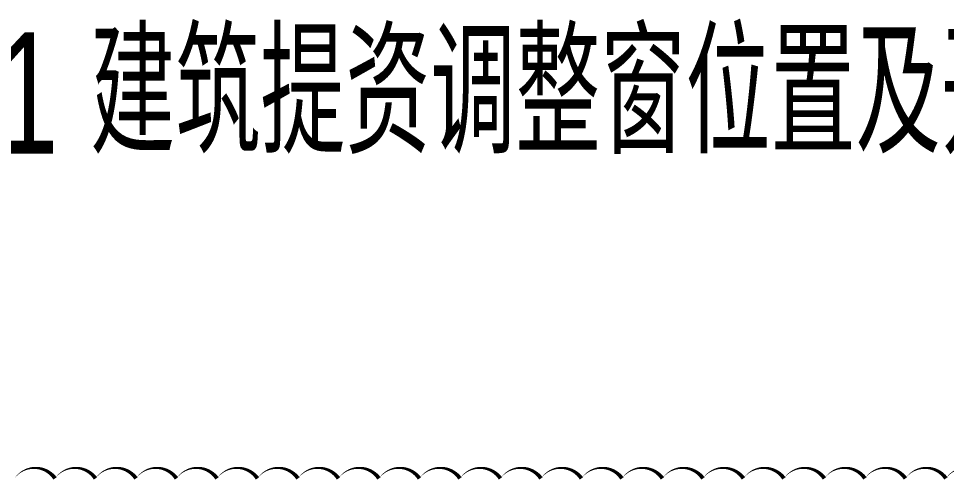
# Model space of a CAD drawing. Extents: x 1849385 to 2804940, y -773301 to -409130.
# Drawn here: x 2428822 to 2543386, y -466145 to -409130 of the extents above; entities that cross this region are included whole.
import ezdxf
from ezdxf.enums import TextEntityAlignment as Align

# ---------------------------------------------------------------- set-up
doc = ezdxf.new("R2010")
doc.units = 0
doc.layers.add('#标注', color=1, linetype='Continuous')
doc.styles.add('#文字', font='jrs.shx', dxfattribs={"width": 0.7, "bigfont": 'hztxt.shx'})

msp = doc.modelspace()

# ---------------------------------------------------------------- linework, layer by layer
at = {"layer": '#标注', "color": 6}
msp.add_lwpolyline([(2428325.8, -465894.5, 0, 500, -0.52056705), (2433325.8, -465894.5, 0, 500, -0.52056705), (2438325.8, -465894.5, 0, 500, -0.52056705), (2443325.8, -465894.5, 0, 500, -0.52056705), (2448325.8, -465894.5, 0, 500, -0.52056705), (2453325.8, -465894.5, 0, 500, -0.52056705), (2458325.8, -465894.5, 0, 500, -0.52056705), (2463325.8, -465894.5, 0, 500, -0.52056705), (2468325.8, -465894.5, 0, 500, -0.52056705), (2473325.8, -465894.5, 0, 500, -0.52056705), (2478325.8, -465894.5, 0, 500, -0.52056705), (2483325.8, -465894.5, 0, 500, -0.52056705), (2488325.8, -465894.5, 0, 500, -0.52056705), (2493325.8, -465894.5, 0, 500, -0.52056705), (2498325.8, -465894.5, 0, 500, -0.52056705), (2503325.8, -465894.5, 0, 500, -0.52056705), (2508325.8, -465894.5, 0, 500, -0.52056705), (2513325.8, -465894.5, 0, 500, -0.52056705), (2518325.8, -465894.5, 0, 500, -0.52056705), (2523325.8, -465894.5, 0, 500, -0.52056705), (2528325.8, -465894.5, 0, 500, -0.52056705), (2533325.8, -465894.5, 0, 500, -0.52056705), (2538325.8, -465894.5, 0, 500, -0.52056705), (2543325.8, -465894.5, 0, 500, -0.52056705), (2548325.8, -465894.5, 0, 500, -0.52056705)], format="xyseb", dxfattribs=at)

# ---------------------------------------------------------------- texts
at = {"layer": 'Defpoints', "color": 6, "ltscale": 300, "style": '#文字', "width": 0.7}
msp.add_text('2024.07.01 建筑提资调整窗位置及开启方式', height=15000, dxfattribs=at).set_placement((2363496.4, -418316.3), align=Align.MIDDLE_LEFT)

doc.saveas('drawing.dxf')
